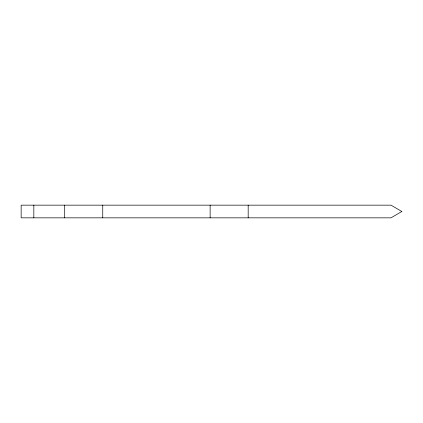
<?xml version="1.0" encoding="UTF-8"?>
<svg xmlns="http://www.w3.org/2000/svg" width="423" height="423" viewBox="0 0 423 423"><rect width="100%" height="100%" fill="white"/><g stroke="black" fill="none" stroke-linecap="round" stroke-linejoin="round"><path stroke-width="0.63" d="M248.179 205.16L248.179 217.84M210.131 205.16L210.131 217.84M102.747 205.16L102.747 217.84M64.698 205.16L64.698 217.84M33.835 205.16L33.835 217.84M401.85 211.5L391.016 217.84L21.15 217.84L21.15 205.16L391.016 205.16L401.85 211.5"/></g></svg>
